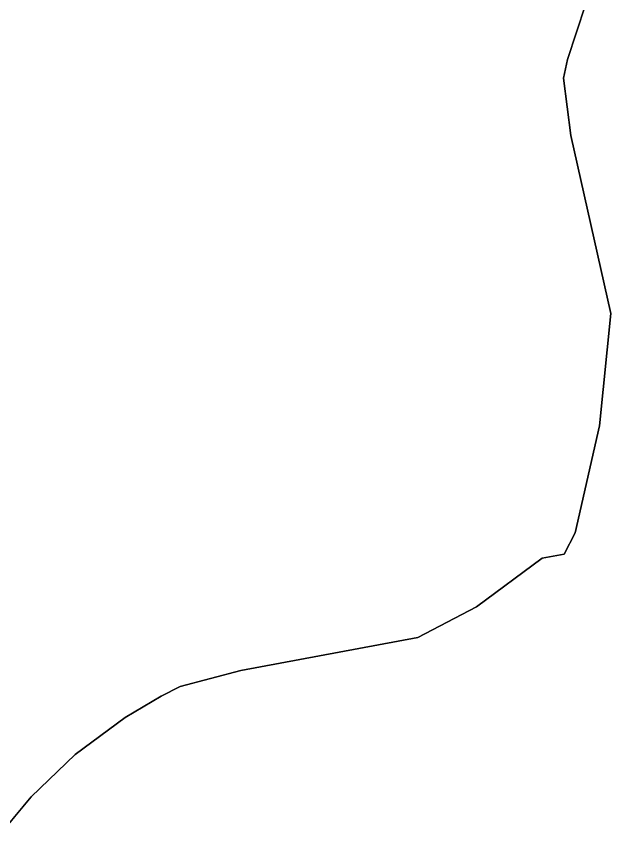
# Model space of a CAD drawing. Header units: inches. Extents: x 653559 to 669309, y 7245317 to 7256454.
# Drawn here: x 659768.9 to 659882.8, y 7250346.6 to 7250501.9 of the extents above; entities that cross this region are included whole.
import ezdxf

# ---------------------------------------------------------------- set-up
doc = ezdxf.new("R2010")
doc.units = ezdxf.units.IN
doc.header["$MEASUREMENT"] = 0
doc.layers.add('Cauce', color=5, linetype='Continuous')
doc.layers.add('Perimetral', color=190, linetype='Continuous')

msp = doc.modelspace()

# ---------------------------------------------------------------- linework, layer by layer
at = {"layer": 'Cauce', "color": 160}
msp.add_polyline3d([(659766.88, 7250346.62, 0), (659771.8, 7250352.51, 0), (659780.23, 7250360.62, 0), (659789.78, 7250367.7, 0), (659796.73, 7250371.78, 0), (659800.36, 7250373.62, 0), (659811.93, 7250376.7, 0), (659845.88, 7250383.02, 0), (659857.1, 7250388.89, 0), (659869.64, 7250398.2, 0), (659873.85, 7250398.96, 0), (659875.96, 7250403.08, 0), (659880.67, 7250423.52, 0), (659882.8, 7250445.02, 0), (659875.16, 7250479.11, 0), (659873.72, 7250490.08, 0), (659874.49, 7250493.65, 0), (659877.97, 7250504.07, 0)], dxfattribs=at)
at = {"layer": 'Perimetral', "color": 200}
msp.add_polyline3d([(659877.97, 7250504.07, 0), (659874.49, 7250493.65, 0), (659873.72, 7250490.08, 0), (659875.16, 7250479.11, 0), (659882.8, 7250445.02, 0), (659880.67, 7250423.52, 0), (659875.96, 7250403.08, 0), (659873.85, 7250398.96, 0), (659869.64, 7250398.2, 0), (659857.1, 7250388.89, 0), (659845.88, 7250383.02, 0), (659811.93, 7250376.7, 0), (659800.36, 7250373.62, 0), (659796.73, 7250371.78, 0), (659789.78, 7250367.7, 0), (659780.23, 7250360.62, 0), (659771.8, 7250352.51, 0), (659769.2, 7250349.39, 0), (659766.88, 7250346.62, 0)], dxfattribs=at)

doc.saveas('drawing.dxf')
